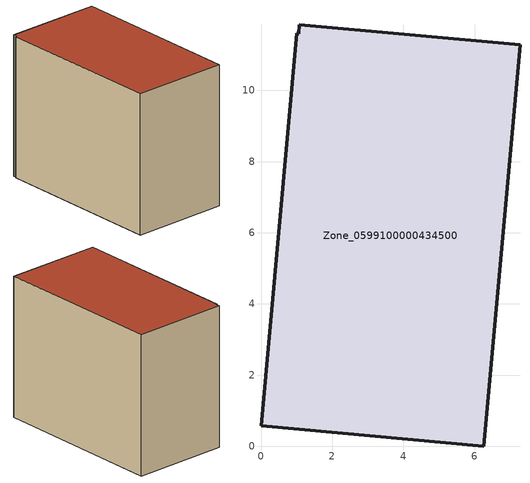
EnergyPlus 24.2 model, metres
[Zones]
Zone_0599100000434500
 floor ground (C_G): 0,0.57 1,11.61 1.06,11.6 1.08,11.84 7.28,11.28 6.25,0 z0
 wall outside (C_F): 0,0.57 6.25,0 7.28,11.28 1.08,11.84 1.06,11.6 1,11.61 0,0.57 z0:9.22
 roof outside (C_R): 1,11.61 0,0.57 6.25,0 7.28,11.28 1.08,11.84 1.06,11.6 z9.22
[BUILDING]
Pand.0599100000434500: North Axis=0; Terrain=City; Loads Convergence Tolerance Value=0.04; Temperature Convergence Tolerance Value=0.4; Solar Distribution=FullExterior; Maximum Number of Warmup Days=25; Minimum Number of Warmup Days=1
[Site:Location]
Rotterdam.The.Hague.AP_ZH_NLD Design_Conditions: Latitude=51.96; Longitude=4.45; Time Zone=1; Elevation=-4.5
[SITE:GROUNDTEMPERATURE:BUILDINGSURFACE]
18, 18, 18, 18, 18, 18, 18, 18, 18, 18, 18, 18
[MATERIAL] Thermal Absorptance=0.9; Solar Absorptance=0.7; Visible Absorptance=0.7
Name | Roughness | Thickness | Conductivity | Density | Specific Heat
G.TC.2006-2014 | MediumSmooth | 0.15 | 0.06 | 540 | 1210
F.TC.2006-2014 | Rough | 0.3 | 0.12 | 1920 | 840
R.TC.2006-2014 | MediumRough | 0.2 | 0.08 | 1500 | 1000
[CONSTRUCTION]
C_G: G.TC.2006-2014
C_F: F.TC.2006-2014
C_R: R.TC.2006-2014
[ZONE]
Zone_0599100000434500: Type=1; Multiplier=1; Ceiling Height=Autocalculate; Volume=Autocalculate; Floor Area=autocalculate; Part of Total Floor Area=Yes
[ZONEINFILTRATION:DESIGNFLOWRATE]
Infil_Zone_0599100000434500: Zone or ZoneList or Space or SpaceList=Zone_0599100000434500; Schedule=AlwaysOn; Design Flow Rate Calculation Method=Flow/Area; Flow Rate per Floor Area=0.0015; Constant Term Coefficient=1; Temperature Term Coefficient=0; Velocity Term Coefficient=0; Velocity Squared Term Coefficient=0
[HVACTEMPLATE:ZONE:IDEALLOADSAIRSYSTEM]
Zone_0599100000434500: Maximum Heating Supply Air Temperature=50; Minimum Cooling Supply Air Temperature=13; Maximum Heating Supply Air Humidity Ratio=0.0156; Minimum Cooling Supply Air Humidity Ratio=0.0077; Heating Limit=NoLimit; Cooling Limit=NoLimit; Dehumidification Control Type=ConstantSensibleHeatRatio; Cooling Sensible Heat Ratio=0.7; Dehumidification Setpoint=60; Humidification Control Type=None; Humidification Setpoint=30; Outdoor Air Method=None; Outdoor Air Flow Rate per Person=0.00944; Outdoor Air Flow Rate per Zone Floor Area=0; Outdoor Air Flow Rate per Zone=0; Demand Controlled Ventilation Type=None; Outdoor Air Economizer Type=NoEconomizer; Heat Recovery Type=None; Sensible Heat Recovery Effectiveness=0.7; Latent Heat Recovery Effectiveness=0.65
[ZONECONTROL:THERMOSTAT]
ThermostatControl_Zone_0599100000434500: Zone or ZoneList=Zone_0599100000434500; Control Type Schedule=DualSetpointControlType; Control 1=Thermostat_Zone_0599100000434500; Temperature Difference Between Cutout And Setpoint=0
[THERMOSTATSETPOINT:DUALSETPOINT]
Thermostat_Zone_0599100000434500: Heating Setpoint Temperature Schedule=HeatingSetpoint_Zone_0599100000434500; Cooling Setpoint Temperature Schedule=CoolingSetpoint_Zone_0599100000434500
[SCHEDULE:COMPACT]
HeatingSetpoint_Zone_0599100000434500: Through: 12/31, For: AllDays, Until: 24:00, 21
CoolingSetpoint_Zone_0599100000434500: Through: 12/31, For: AllDays, Until: 24:00, 24
DualSetpointControlType: Through: 12/31, For: AllDays, Until: 24:00, 4
AlwaysOn: Through: 12/31, For: AllDays, Until: 24:00, 1
